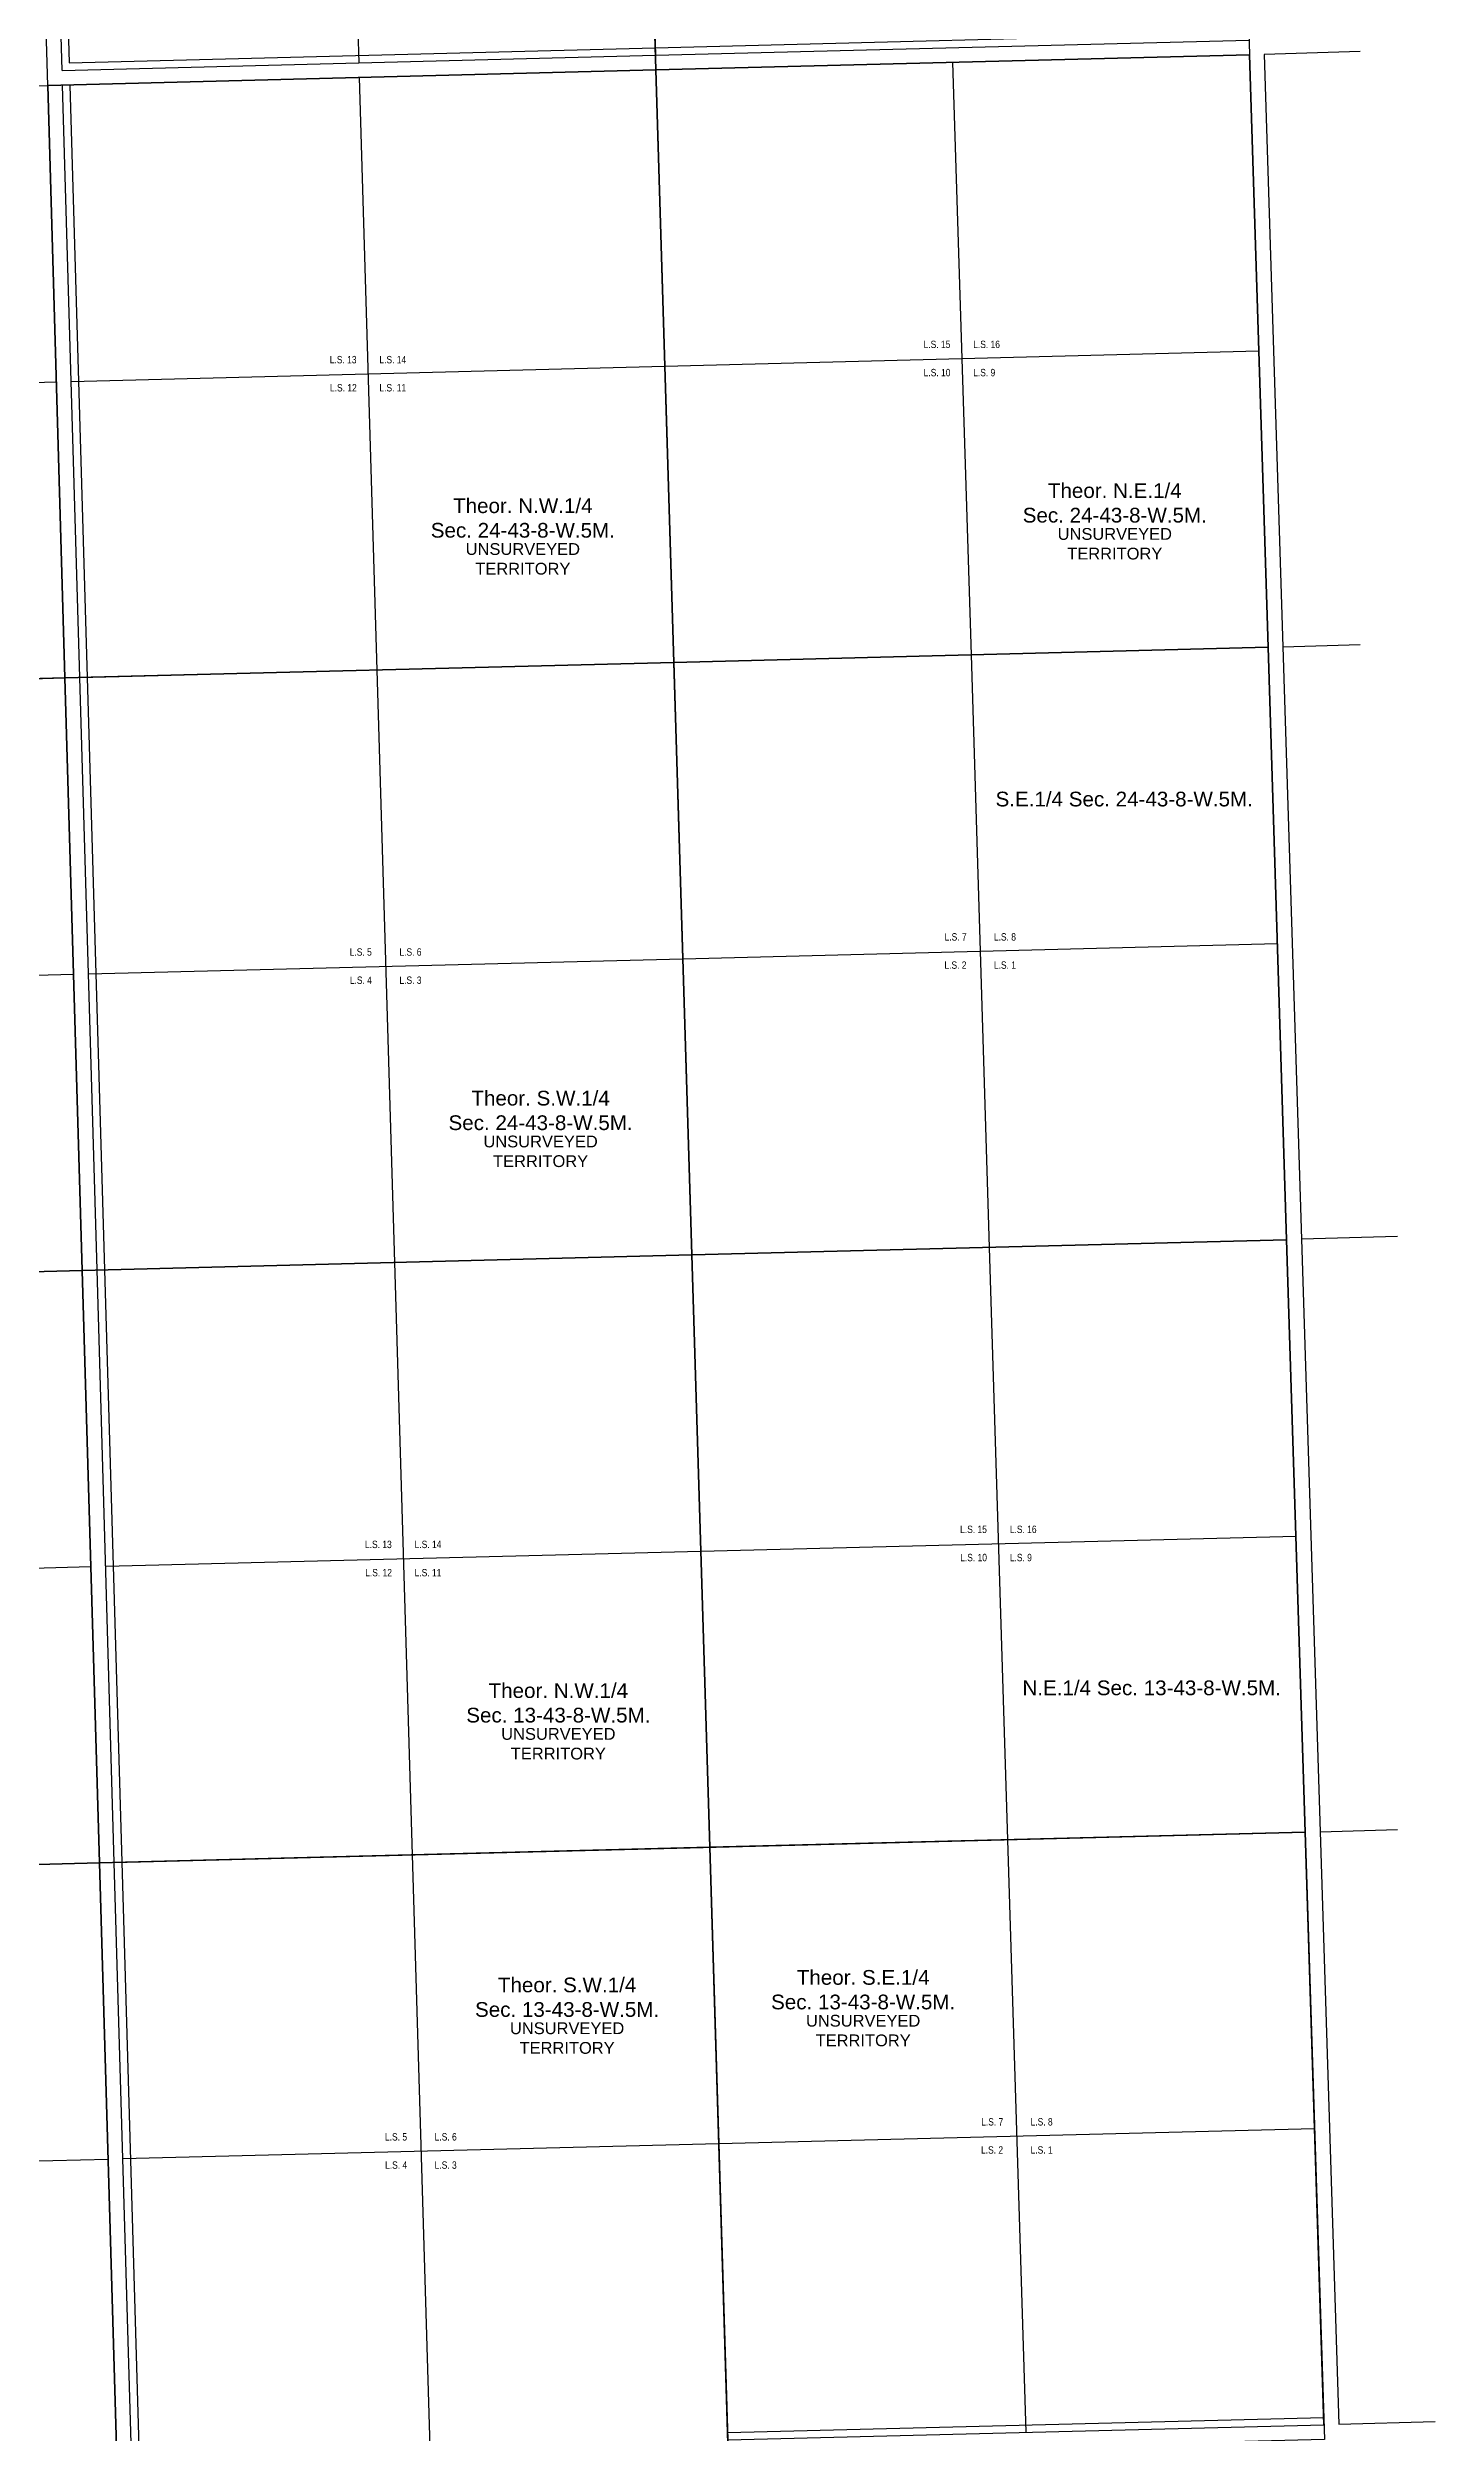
# Model space of a CAD drawing. Header units: millimetres. Extents: x 623951 to 634241, y 5836956 to 5847139.
# Drawn here: x 632306 to 634189, y 5840578 to 5843815 of the extents above; entities that cross this region are included whole.
import ezdxf

# ---------------------------------------------------------------- set-up
doc = ezdxf.new("R2010")
doc.units = ezdxf.units.MM
for name, color, linetype in [('C-SYMBOL', 7, 'Continuous'), ('C-UNS-T', 7, 'Continuous'), ('L-QSEC', 7, 'Continuous'), ('L-QUATER', 30, 'Continuous'), ('L-SEC', 7, 'Continuous'), ('L-SECTION-LSD', 7, 'Continuous'), ('L-USEC', 7, 'Continuous'), ('L-USEC-0', 1, 'Continuous'), ('L-USEC2012', 3, 'Continuous'), ('L-USEC3018', 5, 'Continuous')]:
    doc.layers.add(name, color=color, linetype=linetype)
doc.styles.add('100L', font='ARIALN.TTF', dxfattribs={"height": 11})
doc.styles.get("Standard").update_dxf_attribs({"font": 'arial.ttf'})

msp = doc.modelspace()

# ---------------------------------------------------------------- linework, layer by layer
at = {"layer": 'L-QSEC'}
for p, q in [((633084.6, 5845411.9), (633130.8, 5843804.6)), ((633131.4, 5843784.5), (633180.1, 5842176.3)), ((632349.2, 5842959.8), (633962.3, 5843001)), ((633982.4, 5843001.6), (634087.6, 5843004.6)), ((630711.3, 5842916.3), (632329.1, 5842959.3)), ((633180.1, 5842176.3), (633228.9, 5840568)), ((632396.1, 5841351.7), (634012.9, 5841392.6)), ((634033, 5841393.2), (634137.9, 5841396.3)), ((630756.1, 5841308.1), (632376, 5841351.2))]:
    msp.add_line(p, q, dxfattribs=at)
at = {"layer": 'L-QUATER'}
for points in [[(633107.7, 5844608.2), (633913.7, 5844628.5), (633937, 5843805.1), (633131.4, 5843784.5)], [(632281.6, 5844587.5), (633107.7, 5844608.2), (633131.4, 5843784.5), (632305.7, 5843763.3)], [(633131.4, 5843784.5), (633937, 5843805.1), (633962.3, 5843001), (633155.8, 5842980.4)], [(632305.7, 5843763.3), (633131.4, 5843784.5), (633155.8, 5842980.4), (632329.1, 5842959.3)], [(631497.3, 5843741.8), (632305.7, 5843763.3), (632329.1, 5842959.3), (631520.2, 5842937.8)], [(633155.8, 5842980.4), (633962.3, 5843001), (633987.6, 5842196.8), (633180.1, 5842176.3)], [(632329.1, 5842959.3), (633155.8, 5842980.4), (633180.1, 5842176.3), (632352.5, 5842155.2)], [(631520.2, 5842937.8), (632329.1, 5842959.3), (632352.5, 5842155.2), (631543.1, 5842133.7)], [(633180.1, 5842176.3), (633987.6, 5842196.8), (634012.9, 5841392.6), (633204.5, 5841372.2)], [(631543.1, 5842133.7), (632352.5, 5842155.2), (632376, 5841351.2), (631566.1, 5841329.6)], [(632352.5, 5842155.2), (633180.1, 5842176.3), (633204.5, 5841372.2), (632376, 5841351.2)], [(633204.5, 5841372.2), (634012.9, 5841392.6), (634038.8, 5840568.4), (633229.5, 5840547.9)], [(631566.1, 5841329.6), (632376, 5841351.2), (632400, 5840527), (631589.5, 5840505.5)], [(632376, 5841351.2), (633204.5, 5841372.2), (633229.5, 5840547.9), (632400, 5840527)]]:
    msp.add_lwpolyline(points, close=True, dxfattribs=at)
at = {"layer": 'L-SEC'}
for points in [[(633962.3, 5843001), (633937, 5843805.1)], [(634087.6, 5843809.4), (633957.1, 5843805.7)], [(633957.1, 5843805.7), (633982.4, 5843001.6)], [(633987.6, 5842196.8), (633962.3, 5843001)], [(633982.4, 5843001.6), (634007.7, 5842197.4)], [(633987.6, 5842196.8), (633180.1, 5842176.3)], [(634012.9, 5841392.6), (633987.6, 5842196.8)], [(634137.9, 5842201.2), (634007.7, 5842197.4)], [(634007.7, 5842197.4), (634033, 5841393.2)], [(634038.2, 5840588.5), (634012.9, 5841392.6)], [(634033, 5841393.2), (634058.3, 5840589.1)], [(634058.3, 5840589.1), (634189.4, 5840593)]]:
    msp.add_lwpolyline(points, dxfattribs=at)
at = {"layer": 'L-SECTION-LSD'}
for p, q in [((632704.7, 5844598.1), (632728, 5843794.3)), ((632728.6, 5843774.1), (632752.5, 5842970.1)), ((633534.2, 5843794.8), (633559.1, 5842990.7)), ((632337.5, 5843361.8), (633143.6, 5843382.4)), ((633143.6, 5843382.4), (633949.7, 5843403.1)), ((631508.7, 5843339.8), (632317.4, 5843361.3)), ((632752.5, 5842970.1), (632776.4, 5842166)), ((633559.1, 5842990.7), (633583.9, 5842186.5)), ((632360.9, 5842557.8), (633168, 5842578.3)), ((633168, 5842578.3), (633975, 5842598.9)), ((631531.7, 5842535.7), (632340.8, 5842557.2)), ((633583.9, 5842186.5), (633608.7, 5841382.4)), ((632776.4, 5842166), (632800.3, 5841361.9)), ((632384.4, 5841753.8), (633192.3, 5841774.2)), ((633192.3, 5841774.2), (634000.3, 5841794.7)), ((631554.6, 5841731.7), (632364.3, 5841753.2)), ((633608.7, 5841382.4), (633633.7, 5840578.3)), ((632800.3, 5841361.9), (632824.3, 5840557.8)), ((633216.7, 5840970.1), (634025.6, 5840990.6)), ((632407.8, 5840949.7), (633216.7, 5840970.1)), ((631577.5, 5840927.6), (632387.7, 5840949.1))]:
    msp.add_line(p, q, dxfattribs=at)
at = {"layer": 'L-USEC'}
for points in [[(632352.5, 5842155.2), (631543.1, 5842133.7)], [(633180.1, 5842176.3), (632372.7, 5842155.7)]]:
    msp.add_lwpolyline(points, dxfattribs=at)
at = {"layer": 'L-USEC-0'}
for points in [[(633937, 5843805.1), (633131.4, 5843784.5)], [(633131.4, 5843784.5), (632325.8, 5843763.8)], [(632329.1, 5842959.3), (632305.7, 5843763.3)], [(632352.5, 5842155.2), (632329.1, 5842959.3)], [(632376, 5841351.2), (632352.5, 5842155.2)], [(632399.4, 5840547.1), (632376, 5841351.2)]]:
    msp.add_lwpolyline(points, dxfattribs=at)
at = {"layer": 'L-USEC2012'}
for points in [[(632325.2, 5843783.9), (632301.7, 5844588)], [(632325.2, 5843783.9), (633130.9, 5843804.6)], [(633130.9, 5843804.6), (633936.5, 5843825.2)], [(632349.2, 5842959.8), (632325.8, 5843763.8)], [(632372.7, 5842155.8), (632349.2, 5842959.8)], [(632396.1, 5841351.7), (632372.7, 5842155.8)], [(632419.5, 5840547.6), (632396.1, 5841351.7)], [(633229, 5840568), (634038.3, 5840588.5)]]:
    msp.add_lwpolyline(points, dxfattribs=at)
at = {"layer": 'L-USEC3018'}
for points in [[(632311.8, 5844588.2), (632334.9, 5843794.2)], [(633130.5, 5843814.6), (633936.2, 5843835.3)], [(632334.9, 5843794.2), (633130.5, 5843814.6)], [(632335.8, 5843764.1), (632359.3, 5842960)], [(632359.3, 5842960), (632382.7, 5842156)], [(632382.7, 5842156), (632406.1, 5841351.9)], [(632406.1, 5841351.9), (632429.3, 5840557.9)], [(633228.6, 5840578.1), (634037.9, 5840598.5)]]:
    msp.add_lwpolyline(points, dxfattribs=at)

# ---------------------------------------------------------------- texts
at = {"layer": 'C-SYMBOL', "color": 3, "char_height": 20, "attachment_point": 5}
for s, insert in [('Theor. N.E.1/4\\PSec. 24-43-8-W.5M.', (633754.3, 5843196.8)), ('Theor. N.W.1/4\\PSec. 24-43-8-W.5M.', (632950.7, 5843176.3)), ('S.E.1/4 Sec. 24-43-8-W.5M.', (633767.1, 5842794.8)), ('Theor. S.W.1/4\\PSec. 24-43-8-W.5M.', (632974.8, 5842372.2)), ('Theor. N.W.1/4\\PSec. 13-43-8-W.5M.', (632998.9, 5841568.1)), ('N.E.1/4 Sec. 13-43-8-W.5M.', (633804.4, 5841588.5)), ('Theor. S.W.1/4\\PSec. 13-43-8-W.5M.', (633010.8, 5841168.6)), ('Theor. S.E.1/4\\PSec. 13-43-8-W.5M.', (633412.7, 5841178.8))]:
    msp.add_mtext(s, dxfattribs=dict(at, insert=insert))
at = {"layer": 'C-UNS-T', "color": 3, "char_height": 16, "attachment_point": 2}
for insert in [(633754.3, 5843162.8), (632950.7, 5843142.3), (632974.8, 5842338.2), (632998.9, 5841534.1), (633010.8, 5841134.6), (633412.7, 5841144.8)]:
    msp.add_mtext('UNSURVEYED\\PTERRITORY', dxfattribs=dict(at, insert=insert))

# ---------------------------------------------------------------- next in the draw order: texts
at = {"layer": 'L-SECTION-LSD', "char_height": 10, "attachment_point": 1, "style": '100L', "bg_fill": 3, "box_fill_scale": 1.5, "bg_fill_color": 256, "bg_fill_transparency": 0}
for s, width, insert in [('\\pxqr;L.S. 15', 36.859, (633494.2, 5843417.1)), ('\\pxql;L.S. 16', 36.941, (633562.1, 5843417.1)), ('\\pxqr;L.S. 13', 36.834, (632688.1, 5843396.4)), ('L.S. 14', 36.998, (632756, 5843396.4)), ('\\pxqr;L.S. 10', 36.954, (633494.2, 5843378.8)), ('\\pxql;L.S. 9', 30.527, (633562.1, 5843378.8)), ('\\pxqr;L.S. 12', 37.112, (632688.1, 5843358.2)), ('\\pxql;L.S. 11', 36.449, (632756, 5843358.2)), ('\\pxqr;L.S. 7', 30.88, (633522.3, 5842612.9)), ('L.S. 8', 30.401, (633590.2, 5842612.9)), ('\\pxqr;L.S. 5', 30.401, (632715.2, 5842592.4)), ('\\pxql;L.S. 6', 30.483, (632783.2, 5842592.4)), ('\\pxqr;L.S. 2', 30.653, (633522.3, 5842574.6)), ('L.S. 1', 29.991, (633590.2, 5842574.6)), ('\\pxqr;L.S. 4', 30.54, (632715.2, 5842554.1)), ('\\pxql;L.S. 3', 30.376, (632783.2, 5842554.1)), ('\\pxqr;L.S. 15', 36.859, (633543.8, 5841808.8)), ('\\pxql;L.S. 16', 36.941, (633611.8, 5841808.8)), ('\\pxqr;L.S. 13', 36.834, (632735.9, 5841788.3)), ('L.S. 14', 36.998, (632803.8, 5841788.3)), ('\\pxqr;L.S. 10', 36.954, (633543.8, 5841770.5)), ('\\pxql;L.S. 9', 30.527, (633611.8, 5841770.5)), ('\\pxqr;L.S. 12', 37.112, (632735.9, 5841750)), ('\\pxql;L.S. 11', 36.449, (632803.8, 5841750)), ('\\pxqr;L.S. 5', 30.401, (632763.1, 5840984.2)), ('\\pxql;L.S. 6', 30.483, (632831, 5840984.2)), ('\\pxqr;L.S. 7', 30.88, (633572, 5841004.6)), ('L.S. 8', 30.401, (633640, 5841004.6)), ('\\pxqr;L.S. 2', 30.653, (633572, 5840966.4)), ('L.S. 1', 29.991, (633640, 5840966.4)), ('\\pxqr;L.S. 4', 30.54, (632763.1, 5840945.9)), ('\\pxql;L.S. 3', 30.376, (632831, 5840945.9))]:
    msp.add_mtext_dynamic_manual_height_columns(s, width=width, gutter_width=55, heights=[0], dxfattribs=dict(at, insert=insert))

doc.saveas('drawing.dxf')
